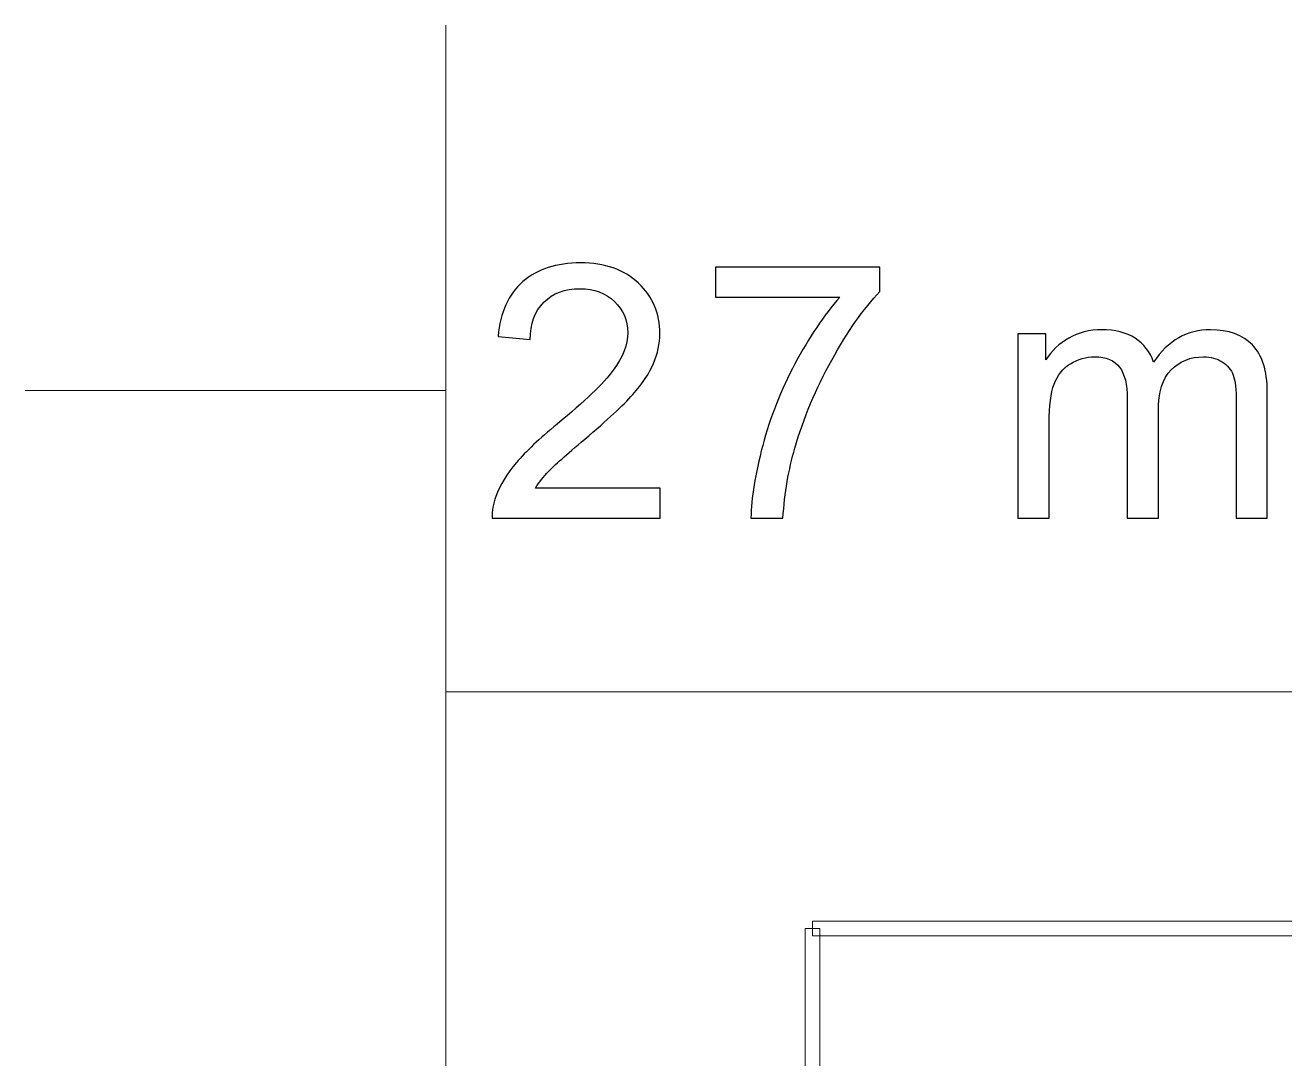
# Model space of a CAD drawing. Header units: millimetres. Extents: x -19.4 to 22.9, y -18.1 to 22.2.
# Drawn here: x -19.42 to -1.89, y 7.81 to 22.18 of the extents above; entities that cross this region are included whole.
import ezdxf

# ---------------------------------------------------------------- set-up
doc = ezdxf.new("R2010")
doc.units = ezdxf.units.MM
doc.header["$MEASUREMENT"] = 0
doc.layers.add('BG_OUTLINE', color=7, linetype='Continuous')
doc.layers.add('PG_SILKSCREEN_TOP', color=7, linetype='Continuous')

msp = doc.modelspace()

# ---------------------------------------------------------------- linework, layer by layer
at = {"layer": 'BG_OUTLINE', "lineweight": 20}
for points in [[(-13.5636, 7.9354), (-13.5636, 7.9354), (-13.5636, 22.1824), (-13.5636, 22.1824)], [(-13.5636, 17.1024), (-13.5636, 17.1024), (-19.4192, 17.1024), (-19.4192, 17.1024)]]:
    msp.add_open_spline(points, degree=3, dxfattribs=at)
at = {"layer": 'BG_OUTLINE'}
for points, knots in [([(-10.5826, 15.7446), (-10.5826, 15.7446), (-10.5826, 15.3273), (-10.5826, 15.3273), (-10.5826, 15.3273), (-10.5826, 15.3273), (-12.9195, 15.3273), (-12.9195, 15.3273), (-12.9195, 15.3273), (-12.9228, 15.4318), (-12.9063, 15.5323), (-12.8693, 15.6286), (-12.8693, 15.6286), (-12.81, 15.7883), (-12.7145, 15.9447), (-12.5837, 16.0994), (-12.5837, 16.0994), (-12.4519, 16.2533), (-12.2626, 16.4319), (-12.0157, 16.6344), (-12.0157, 16.6344), (-11.6313, 16.9497), (-11.3712, 17.1991), (-11.2362, 17.3835), (-11.2362, 17.3835), (-11.1012, 17.567), (-11.0337, 17.7416), (-11.0337, 17.9054), (-11.0337, 17.9054), (-11.0337, 18.0774), (-11.0954, 18.2223), (-11.2181, 18.3408), (-11.2181, 18.3408), (-11.3415, 18.4585), (-11.5021, 18.5178), (-11.6996, 18.5178), (-11.6996, 18.5178), (-11.9087, 18.5178), (-12.0758, 18.4552), (-12.2009, 18.3293), (-12.2009, 18.3293), (-12.3268, 18.2042), (-12.3902, 18.0305), (-12.3919, 17.809), (-12.3919, 17.809), (-12.3919, 17.809), (-12.838, 17.8543), (-12.838, 17.8543), (-12.838, 17.8543), (-12.8075, 18.1877), (-12.6923, 18.4412), (-12.4931, 18.6157), (-12.4931, 18.6157), (-12.2939, 18.7902), (-12.0256, 18.8775), (-11.6897, 18.8775), (-11.6897, 18.8775), (-11.3506, 18.8775), (-11.0823, 18.7828), (-10.8847, 18.5951), (-10.8847, 18.5951), (-10.6863, 18.4066), (-10.5876, 18.1737), (-10.5876, 17.8955), (-10.5876, 17.8955), (-10.5876, 17.7539), (-10.6164, 17.6148), (-10.6748, 17.4781), (-10.6748, 17.4781), (-10.7324, 17.3415), (-10.8287, 17.1975), (-10.9629, 17.0468), (-10.9629, 17.0468), (-11.0971, 16.8954), (-11.3201, 16.6879), (-11.6321, 16.4245), (-11.6321, 16.4245), (-11.8922, 16.2056), (-12.0593, 16.0574), (-12.1334, 15.9792), (-12.1334, 15.9792), (-12.2075, 15.9018), (-12.2684, 15.8236), (-12.317, 15.7446), (-12.317, 15.7446), (-12.317, 15.7446), (-10.5826, 15.7446), (-10.5826, 15.7446)], [0, 0, 0, 0, 0.0454545, 0.0454545, 0.0454545, 0.0454545, 0.0909091, 0.0909091, 0.0909091, 0.0909091, 0.1363636, 0.1363636, 0.1363636, 0.1363636, 0.1818182, 0.1818182, 0.1818182, 0.1818182, 0.2272727, 0.2272727, 0.2272727, 0.2272727, 0.2727273, 0.2727273, 0.2727273, 0.2727273, 0.3181818, 0.3181818, 0.3181818, 0.3181818, 0.3636364, 0.3636364, 0.3636364, 0.3636364, 0.4090909, 0.4090909, 0.4090909, 0.4090909, 0.4545455, 0.4545455, 0.4545455, 0.4545455, 0.5, 0.5, 0.5, 0.5, 0.5454545, 0.5454545, 0.5454545, 0.5454545, 0.5909091, 0.5909091, 0.5909091, 0.5909091, 0.6363636, 0.6363636, 0.6363636, 0.6363636, 0.6818182, 0.6818182, 0.6818182, 0.6818182, 0.7272727, 0.7272727, 0.7272727, 0.7272727, 0.7727273, 0.7727273, 0.7727273, 0.7727273, 0.8181818, 0.8181818, 0.8181818, 0.8181818, 0.8636364, 0.8636364, 0.8636364, 0.8636364, 0.9090909, 0.9090909, 0.9090909, 0.9090909, 0.9545455, 0.9545455, 0.9545455, 0.9545455, 1, 1, 1, 1]), ([(-9.8143, 18.3992), (-9.8143, 18.3992), (-9.8143, 18.8166), (-9.8143, 18.8166), (-9.8143, 18.8166), (-9.8143, 18.8166), (-7.526, 18.8166), (-7.526, 18.8166), (-7.526, 18.8166), (-7.526, 18.8166), (-7.526, 18.4791), (-7.526, 18.4791), (-7.526, 18.4791), (-7.7507, 18.2395), (-7.9738, 17.921), (-8.1952, 17.5242), (-8.1952, 17.5242), (-8.4158, 17.1275), (-8.587, 16.7184), (-8.7072, 16.2994), (-8.7072, 16.2994), (-8.7945, 16.0031), (-8.8496, 15.6796), (-8.8735, 15.3273), (-8.8735, 15.3273), (-8.8735, 15.3273), (-9.3196, 15.3273), (-9.3196, 15.3273), (-9.3196, 15.3273), (-9.3147, 15.6055), (-9.2604, 15.9414), (-9.1558, 16.3356), (-9.1558, 16.3356), (-9.0513, 16.7291), (-8.9015, 17.1094), (-8.7064, 17.4749), (-8.7064, 17.4749), (-8.5105, 17.8403), (-8.3031, 18.149), (-8.0825, 18.3992), (-8.0825, 18.3992), (-8.0825, 18.3992), (-9.8143, 18.3992), (-9.8143, 18.3992)], [0, 0, 0, 0, 0.0909091, 0.0909091, 0.0909091, 0.0909091, 0.1818182, 0.1818182, 0.1818182, 0.1818182, 0.2727273, 0.2727273, 0.2727273, 0.2727273, 0.3636364, 0.3636364, 0.3636364, 0.3636364, 0.4545455, 0.4545455, 0.4545455, 0.4545455, 0.5454545, 0.5454545, 0.5454545, 0.5454545, 0.6363636, 0.6363636, 0.6363636, 0.6363636, 0.7272727, 0.7272727, 0.7272727, 0.7272727, 0.8181818, 0.8181818, 0.8181818, 0.8181818, 0.9090909, 0.9090909, 0.9090909, 0.9090909, 1, 1, 1, 1]), ([(-5.6031, 15.3273), (-5.6031, 15.3273), (-5.6031, 17.8881), (-5.6031, 17.8881), (-5.6031, 17.8881), (-5.6031, 17.8881), (-5.2154, 17.8881), (-5.2154, 17.8881), (-5.2154, 17.8881), (-5.2154, 17.8881), (-5.2154, 17.5292), (-5.2154, 17.5292), (-5.2154, 17.5292), (-5.1348, 17.6543), (-5.0278, 17.7555), (-4.8944, 17.8313), (-4.8944, 17.8313), (-4.7611, 17.9078), (-4.6088, 17.9465), (-4.4384, 17.9465), (-4.4384, 17.9465), (-4.2491, 17.9465), (-4.0935, 17.907), (-3.9725, 17.828), (-3.9725, 17.828), (-3.8507, 17.749), (-3.7651, 17.6395), (-3.7157, 17.4979), (-3.7157, 17.4979), (-3.5124, 17.7967), (-3.249, 17.9465), (-2.9247, 17.9465), (-2.9247, 17.9465), (-2.6703, 17.9465), (-2.4752, 17.8757), (-2.3386, 17.735), (-2.3386, 17.735), (-2.202, 17.5942), (-2.1336, 17.3777), (-2.1336, 17.0855), (-2.1336, 17.0855), (-2.1336, 17.0855), (-2.1336, 15.3273), (-2.1336, 15.3273), (-2.1336, 15.3273), (-2.1336, 15.3273), (-2.565, 15.3273), (-2.565, 15.3273), (-2.565, 15.3273), (-2.565, 15.3273), (-2.565, 16.9406), (-2.565, 16.9406), (-2.565, 16.9406), (-2.565, 17.1143), (-2.5789, 17.2394), (-2.6069, 17.316), (-2.6069, 17.316), (-2.6357, 17.3917), (-2.6868, 17.4535), (-2.76, 17.5004), (-2.76, 17.5004), (-2.8341, 17.5465), (-2.9214, 17.5703), (-3.021, 17.5703), (-3.021, 17.5703), (-3.2012, 17.5703), (-3.3502, 17.5102), (-3.4696, 17.3901), (-3.4696, 17.3901), (-3.5881, 17.2707), (-3.6482, 17.0789), (-3.6482, 16.8155), (-3.6482, 16.8155), (-3.6482, 16.8155), (-3.6482, 15.3273), (-3.6482, 15.3273), (-3.6482, 15.3273), (-3.6482, 15.3273), (-4.082, 15.3273), (-4.082, 15.3273), (-4.082, 15.3273), (-4.082, 15.3273), (-4.082, 16.9909), (-4.082, 16.9909), (-4.082, 16.9909), (-4.082, 17.1843), (-4.1174, 17.3292), (-4.1882, 17.4255), (-4.1882, 17.4255), (-4.259, 17.5218), (-4.3742, 17.5703), (-4.5355, 17.5703), (-4.5355, 17.5703), (-4.6574, 17.5703), (-4.7701, 17.5382), (-4.8738, 17.4732), (-4.8738, 17.4732), (-4.9776, 17.409), (-5.0533, 17.3152), (-5.0994, 17.1917), (-5.0994, 17.1917), (-5.1463, 17.0674), (-5.1693, 16.8888), (-5.1693, 16.6558), (-5.1693, 16.6558), (-5.1693, 16.6558), (-5.1693, 15.3273), (-5.1693, 15.3273), (-5.1693, 15.3273), (-5.1693, 15.3273), (-5.6031, 15.3273), (-5.6031, 15.3273)], [0, 0, 0, 0, 0.0357143, 0.0357143, 0.0357143, 0.0357143, 0.0714286, 0.0714286, 0.0714286, 0.0714286, 0.1071429, 0.1071429, 0.1071429, 0.1071429, 0.1428571, 0.1428571, 0.1428571, 0.1428571, 0.1785714, 0.1785714, 0.1785714, 0.1785714, 0.2142857, 0.2142857, 0.2142857, 0.2142857, 0.25, 0.25, 0.25, 0.25, 0.2857143, 0.2857143, 0.2857143, 0.2857143, 0.3214286, 0.3214286, 0.3214286, 0.3214286, 0.3571429, 0.3571429, 0.3571429, 0.3571429, 0.3928571, 0.3928571, 0.3928571, 0.3928571, 0.4285714, 0.4285714, 0.4285714, 0.4285714, 0.4642857, 0.4642857, 0.4642857, 0.4642857, 0.5, 0.5, 0.5, 0.5, 0.5357143, 0.5357143, 0.5357143, 0.5357143, 0.5714286, 0.5714286, 0.5714286, 0.5714286, 0.6071429, 0.6071429, 0.6071429, 0.6071429, 0.6428571, 0.6428571, 0.6428571, 0.6428571, 0.6785714, 0.6785714, 0.6785714, 0.6785714, 0.7142857, 0.7142857, 0.7142857, 0.7142857, 0.75, 0.75, 0.75, 0.75, 0.7857143, 0.7857143, 0.7857143, 0.7857143, 0.8214286, 0.8214286, 0.8214286, 0.8214286, 0.8571429, 0.8571429, 0.8571429, 0.8571429, 0.8928571, 0.8928571, 0.8928571, 0.8928571, 0.9285714, 0.9285714, 0.9285714, 0.9285714, 0.9642857, 0.9642857, 0.9642857, 0.9642857, 1, 1, 1, 1])]:
    msp.add_open_spline(points, degree=3, knots=knots, dxfattribs=at)
at = {"layer": 'BG_OUTLINE', "lineweight": 9}
msp.add_open_spline([(-13.5636, -18.0908), (-13.5636, -18.0908), (13.4366, -18.0908), (13.4366, -18.0908), (13.4366, -18.0908), (13.4366, -18.0908), (13.4366, 12.9092), (13.4366, 12.9092), (13.4366, 12.9092), (13.4366, 12.9092), (-13.5636, 12.9092), (-13.5636, 12.9092), (-13.5636, 12.9092), (-13.5636, 12.9092), (-13.5636, -18.0908), (-13.5636, -18.0908)], degree=3, knots=[0, 0, 0, 0, 0.25, 0.25, 0.25, 0.25, 0.5, 0.5, 0.5, 0.5, 0.75, 0.75, 0.75, 0.75, 1, 1, 1, 1], dxfattribs=at)
at = {"layer": 'PG_SILKSCREEN_TOP', "lineweight": 9}
for points in [[(-8.4635, 9.5168), (-8.4635, 9.5168), (-8.4635, 9.72), (-8.4635, 9.72), (-8.4635, 9.72), (-8.4635, 9.72), (8.3365, 9.72), (8.3365, 9.72), (8.3365, 9.72), (8.3365, 9.72), (8.3365, 9.5168), (8.3365, 9.5168), (8.3365, 9.5168), (8.3365, 9.5168), (-8.4635, 9.5168), (-8.4635, 9.5168)], [(-8.5651, 9.6184), (-8.5651, 9.6184), (-8.3619, 9.6184), (-8.3619, 9.6184), (-8.3619, 9.6184), (-8.3619, 9.6184), (-8.3619, -6.3814), (-8.3619, -6.3814), (-8.3619, -6.3814), (-8.3619, -6.3814), (-8.5651, -6.3814), (-8.5651, -6.3814), (-8.5651, -6.3814), (-8.5651, -6.3814), (-8.5651, 9.6184), (-8.5651, 9.6184)]]:
    msp.add_open_spline(points, degree=3, knots=[0, 0, 0, 0, 0.25, 0.25, 0.25, 0.25, 0.5, 0.5, 0.5, 0.5, 0.75, 0.75, 0.75, 0.75, 1, 1, 1, 1], dxfattribs=at)

doc.saveas('drawing.dxf')
